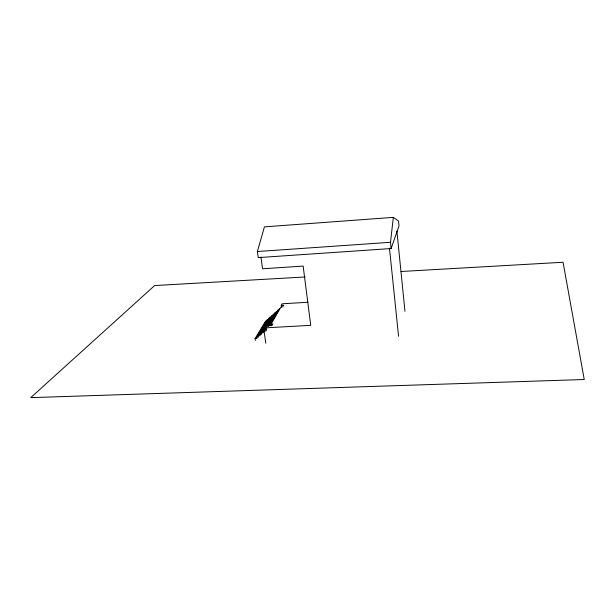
<?xml version="1.0" encoding="UTF-8"?>
<svg xmlns="http://www.w3.org/2000/svg" width="615" height="615" viewBox="0 0 615 615"><rect width="100%" height="100%" fill="white"/><g stroke="black" fill="none" stroke-linecap="round" stroke-linejoin="round"><path stroke-width="0.92" d="M391.125 248.545L390.487 242.295L393.339 217.364L264.427 226.866L257.37 251.527L258.223 257.616L391.125 248.545L399.02 225.866L398.505 221.008L393.339 217.364M279.541 308.407L269.501 325.581L271.276 325.473L271.077 324.051L281.055 306.939L282.769 306.831L283.692 305.24L281.263 305.378L281.509 307.2M281.263 305.378L282.185 303.795L307.977 302.257M268.378 326.265L278.003 309.86L278.18 311.159M267.74 326.065L276.45 311.267M265.788 343.247L264.035 330.901L274.905 312.643L276.627 312.535M255.317 340.387L255.064 338.634L256.855 338.534L256.663 337.197L258.454 337.105L258.262 335.759L260.053 335.659L259.861 334.314L261.659 334.222L261.467 332.876L271.815 315.457M261.467 332.876L263.258 332.776L263.074 331.431L273.36 314.057M259.861 334.314L270.269 316.848M258.262 335.759L268.732 318.239L270.454 318.147M255.064 338.634L265.657 321.022M256.663 337.197L267.194 319.631M257.37 251.527L390.487 242.295M305.155 276.973L154.634 285.56L30.75 397.636L584.25 379.509L563.048 262.259L401.026 271.499M271.077 324.051L272.86 323.951L271.907 325.589L267.071 325.858M265.203 328.933L266.726 328.848M264.035 330.901L266.326 330.778L265.911 327.826L310.736 325.327L303.149 266.087L262.559 268.77L260.921 257.016M263.074 331.431L264.873 331.331M389.48 248.252L398.566 336.297M396.906 231.155L404.97 311.298"/></g></svg>
